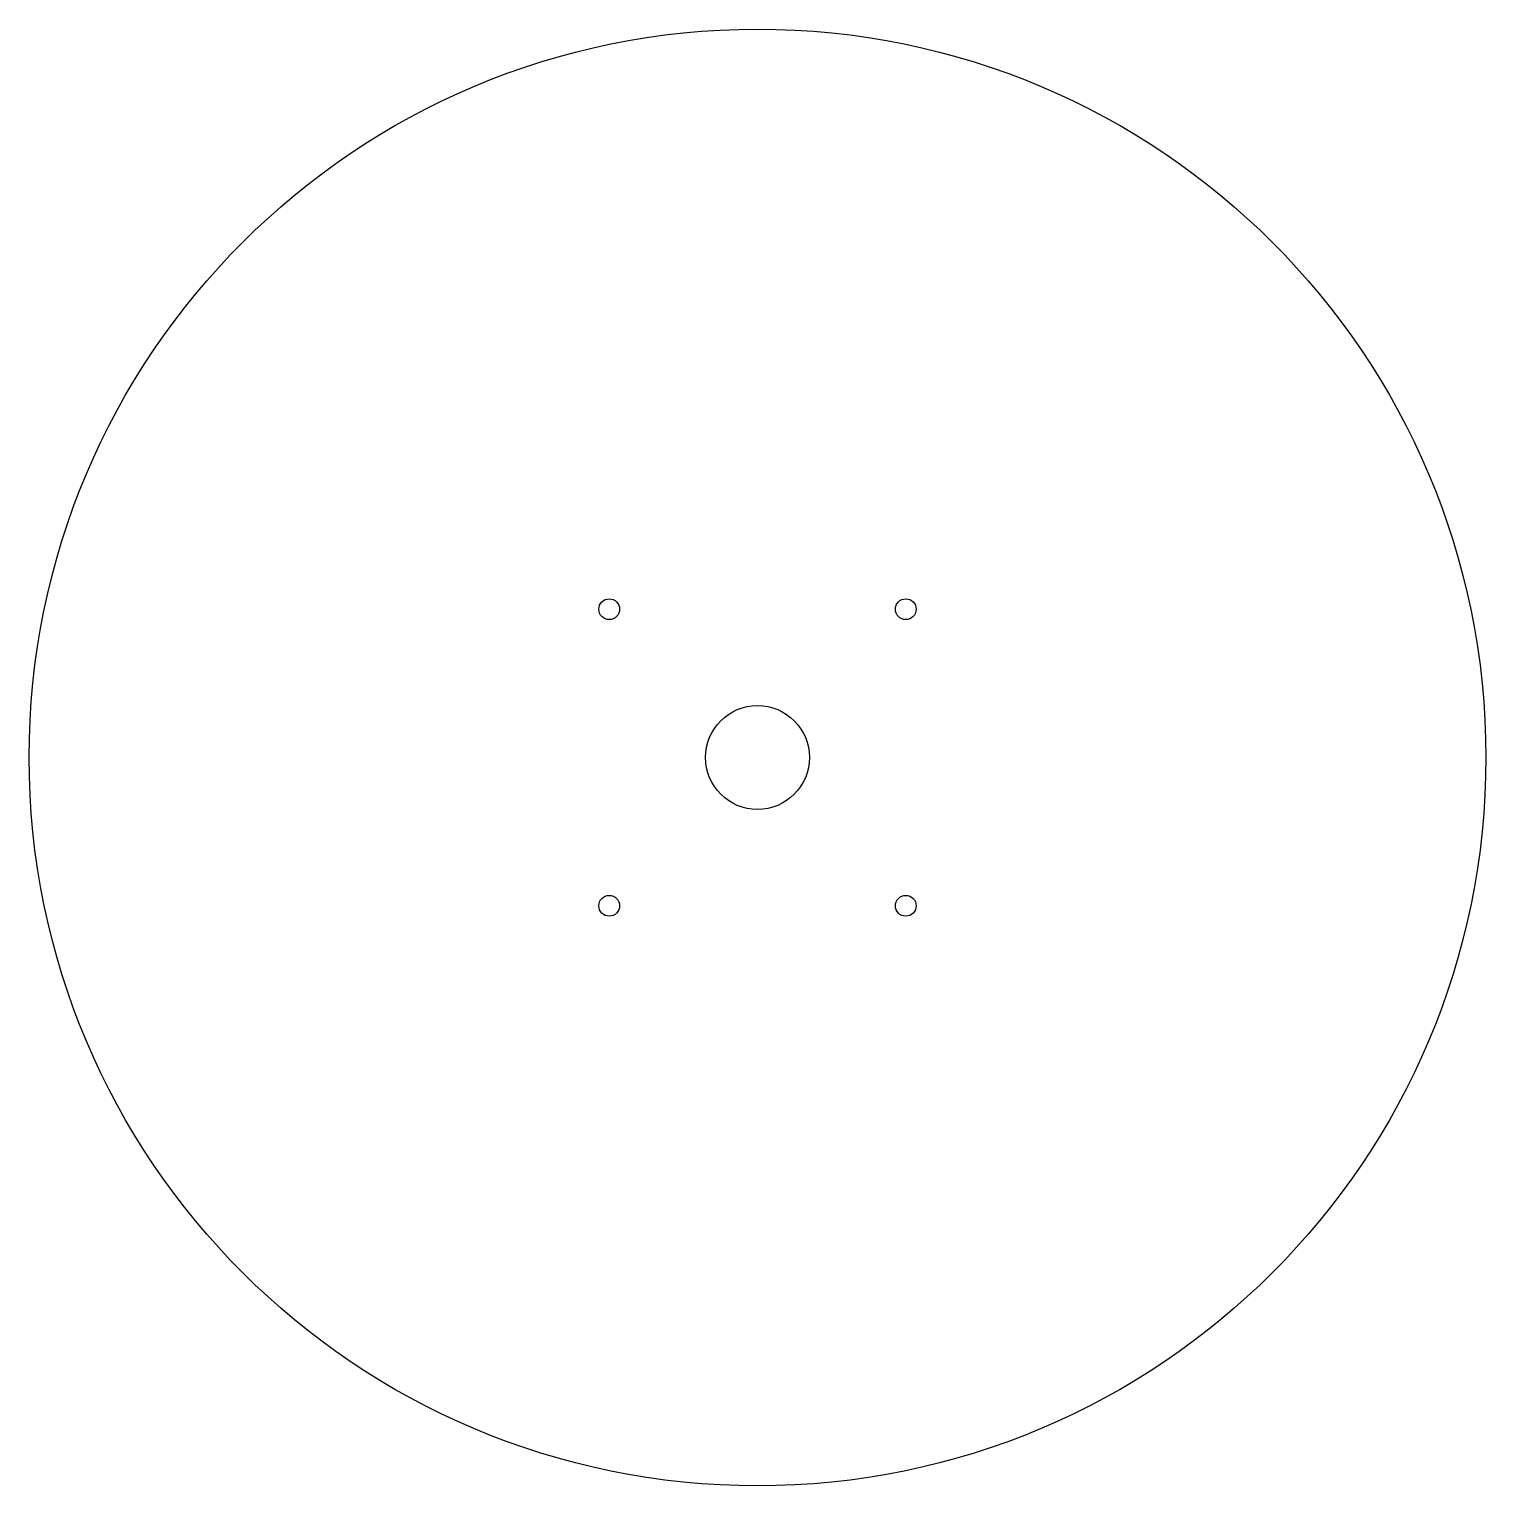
# Model space of a CAD drawing. Header units: millimetres. Extents: x 160 to 440, y -140 to 140.
import ezdxf

# ---------------------------------------------------------------- set-up
doc = ezdxf.new("R2010")
doc.units = ezdxf.units.MM
doc.layers.get('0').update_dxf_attribs({"linetype": 'CONTINUOUS'})

msp = doc.modelspace()

# ---------------------------------------------------------------- linework, layer by layer
for centre, radius in [((300, 0), 140), ((271.5, 28.5), 2), ((328.5, 28.5), 2), ((300, 0), 10), ((271.5, -28.5), 2), ((328.5, -28.5), 2)]:
    msp.add_circle(centre, radius)

doc.saveas('drawing.dxf')
